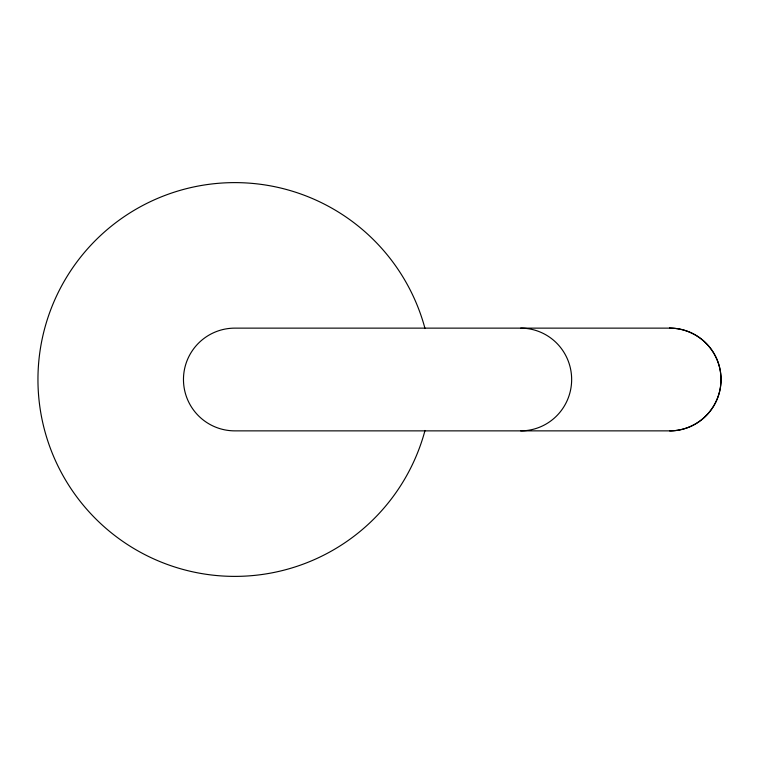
<?xml version="1.0" encoding="UTF-8"?>
<svg xmlns="http://www.w3.org/2000/svg" width="759" height="759" viewBox="0 0 759 759"><rect width="100%" height="100%" fill="white"/><g stroke="black" fill="none" stroke-linecap="round" stroke-linejoin="round"><path stroke-width="1.14" d="M425.012 430.457A196.885 196.885 0 0 1 121.905 540.778A196.885 196.885 0 0 1 121.905 218.222A196.885 196.885 0 0 1 425.012 328.543M669.685 328.087A51.413 51.308 -90 0 1 720.993 379.5A51.413 51.308 -90 0 1 669.685 430.913M520.721 328.135A51.365 50.929 -90 0 1 571.65 379.5A51.365 50.929 -90 0 1 520.721 430.865M669.685 328.135L234.835 328.135A51.365 51.365 0 0 0 183.469 379.5A51.365 51.365 0 0 0 234.835 430.865L669.685 430.865A51.365 51.365 0 0 0 721.05 379.5A51.365 51.365 0 0 0 669.685 328.135"/></g></svg>
